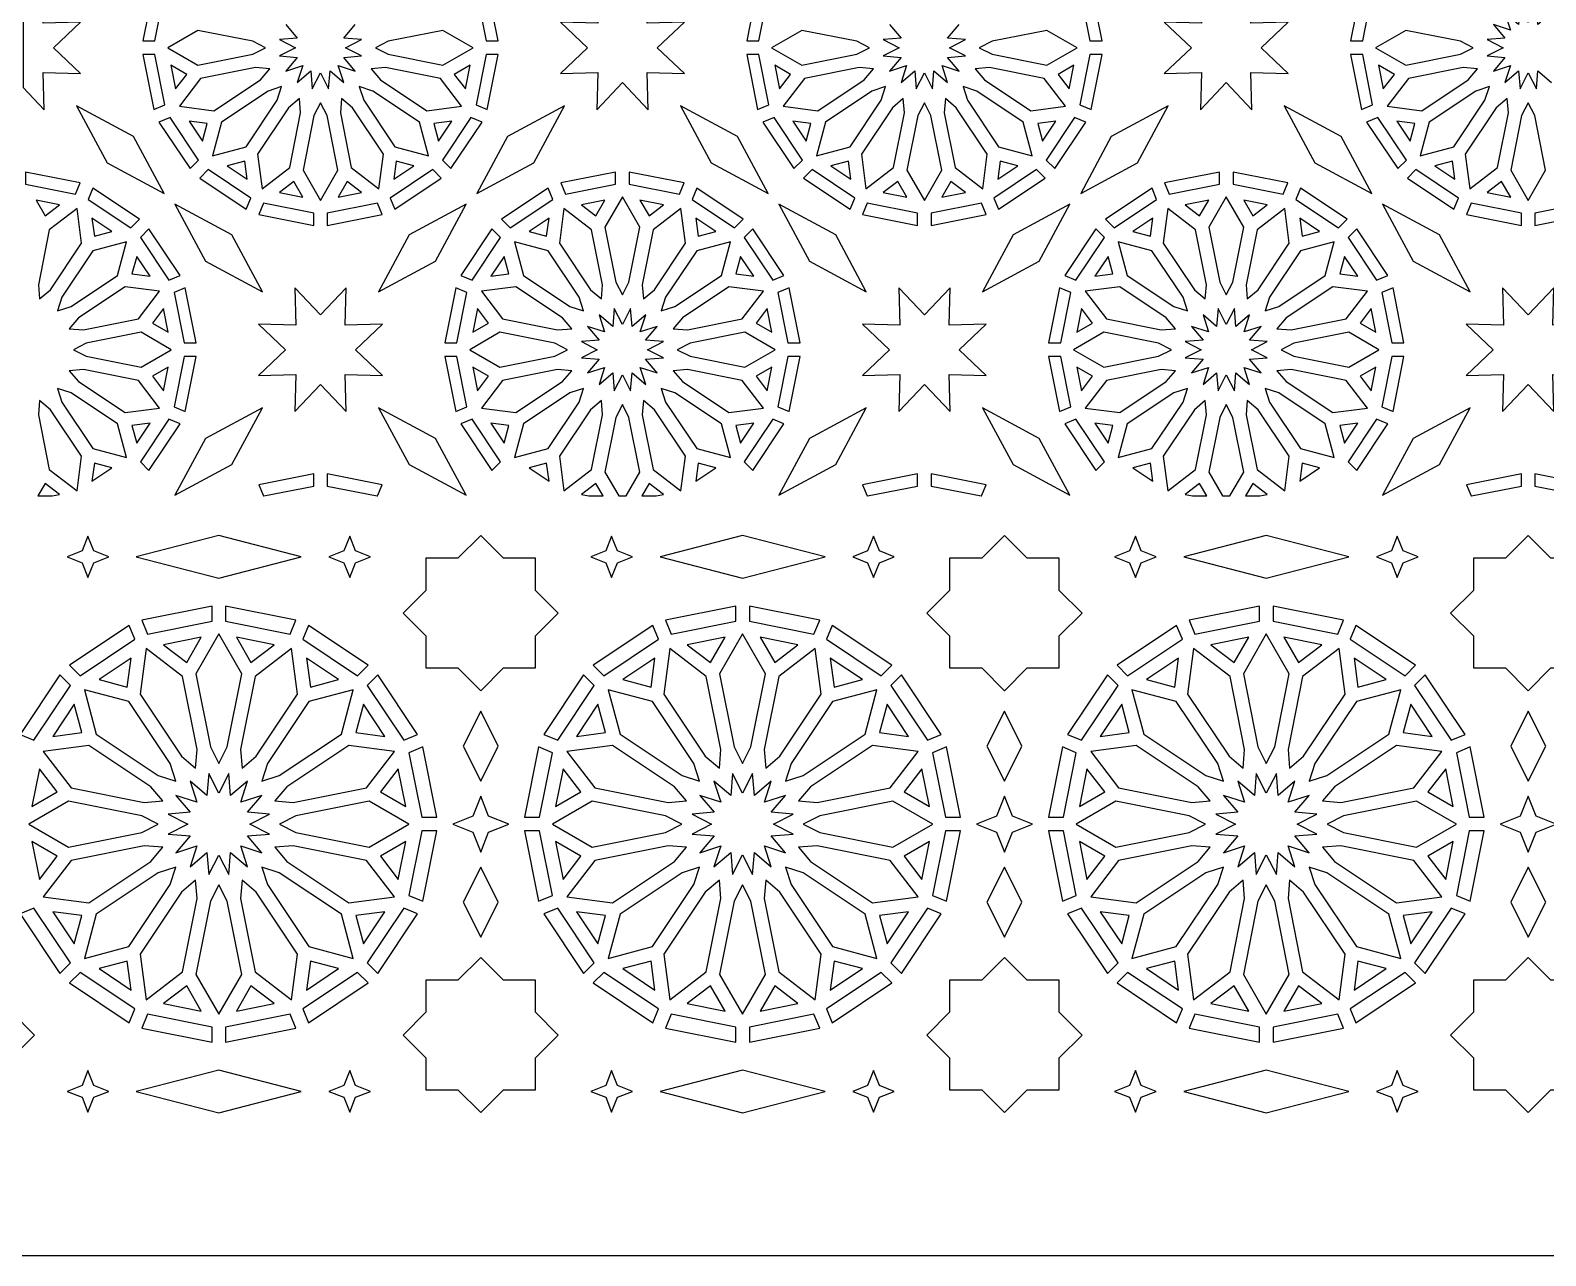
# Model space of a CAD drawing. Header units: millimetres. Extents: x 5 to 1055, y 1035 to 2435.
# Drawn here: x 182.8 to 534.1, y 1034.8 to 1319 of the extents above; entities that cross this region are included whole.
import ezdxf

# ---------------------------------------------------------------- set-up
doc = ezdxf.new("R2010")
doc.units = ezdxf.units.MM
doc.layers.add('CUT', color=1, linetype='CONTINUOUS')

msp = doc.modelspace()

# ---------------------------------------------------------------- linework, layer by layer
at = {"layer": 'CUT'}
for points in [[(1055.15, 2435), (1055.15, 1034.85), (5, 1034.85), (5, 2435)], [(181.15, 1305.704), (186.026, 1300.558), (185.793, 1309.207), (194.442, 1308.974), (188.161, 1314.925), (194.442, 1320.876), (185.793, 1320.643), (186.026, 1329.292), (181.15, 1324.146)], [(211.699, 1316.5), (214.017, 1328.155), (211.418, 1329.233), (208.884, 1316.5)], [(291.266, 1316.5), (288.732, 1329.233), (286.133, 1328.155), (288.451, 1316.5)], [(320.075, 1306.839), (326.026, 1300.558), (325.793, 1309.207), (334.442, 1308.974), (328.161, 1314.925), (334.442, 1320.876), (325.793, 1320.643), (326.026, 1329.292), (320.075, 1323.011), (314.124, 1329.292), (314.357, 1320.643), (305.708, 1320.876), (311.989, 1314.925), (305.708, 1308.974), (314.357, 1309.207), (314.124, 1300.558)], [(351.699, 1316.5), (354.017, 1328.155), (351.418, 1329.233), (348.884, 1316.5)], [(431.266, 1316.5), (428.732, 1329.233), (426.133, 1328.155), (428.451, 1316.5)], [(460.075, 1306.839), (466.026, 1300.558), (465.793, 1309.207), (474.442, 1308.974), (468.161, 1314.925), (474.442, 1320.876), (465.793, 1320.643), (466.026, 1329.292), (460.075, 1323.011), (454.124, 1329.292), (454.357, 1320.643), (445.708, 1320.876), (451.989, 1314.925), (445.708, 1308.974), (454.357, 1309.207), (454.124, 1300.558)], [(491.699, 1316.5), (494.017, 1328.155), (491.418, 1329.233), (488.884, 1316.5)], [(234.387, 1316.439), (221.675, 1318.968), (214.671, 1314.925), (221.675, 1310.882), (234.387, 1313.411), (237.344, 1314.925)], [(265.763, 1313.411), (278.475, 1310.882), (285.479, 1314.925), (278.475, 1318.968), (265.763, 1316.439), (262.806, 1314.925)], [(374.387, 1316.439), (361.675, 1318.968), (354.671, 1314.925), (361.675, 1310.882), (374.387, 1313.411), (377.344, 1314.925)], [(405.763, 1313.411), (418.475, 1310.882), (425.479, 1314.925), (418.475, 1318.968), (405.763, 1316.439), (402.806, 1314.925)], [(514.387, 1316.439), (501.675, 1318.968), (494.671, 1314.925), (501.675, 1310.882), (514.387, 1313.411), (517.344, 1314.925)], [(214.017, 1301.695), (211.699, 1313.35), (208.884, 1313.35), (211.418, 1300.617)], [(216.49, 1305.41), (219.057, 1308.755), (215.406, 1310.863)], [(284.744, 1310.863), (281.093, 1308.755), (283.66, 1305.41)], [(288.732, 1300.617), (291.266, 1313.35), (288.451, 1313.35), (286.133, 1301.695)], [(354.017, 1301.695), (351.699, 1313.35), (348.884, 1313.35), (351.418, 1300.617)], [(356.49, 1305.41), (359.057, 1308.755), (355.406, 1310.863)], [(424.744, 1310.863), (421.093, 1308.755), (423.66, 1305.41)], [(428.732, 1300.617), (431.266, 1313.35), (428.451, 1313.35), (426.133, 1301.695)], [(494.017, 1301.695), (491.699, 1313.35), (488.884, 1313.35), (491.418, 1300.617)], [(496.49, 1305.41), (499.057, 1308.755), (495.406, 1310.863)], [(238.313, 1310.053), (235.002, 1310.321), (222.289, 1307.792), (217.367, 1301.376), (225.384, 1300.321), (236.162, 1307.523)], [(263.988, 1307.523), (274.766, 1300.321), (282.783, 1301.376), (277.861, 1307.792), (265.148, 1310.321), (261.837, 1310.053)], [(378.313, 1310.053), (375.002, 1310.321), (362.289, 1307.792), (357.367, 1301.376), (365.384, 1300.321), (376.162, 1307.523)], [(403.988, 1307.523), (414.766, 1300.321), (422.783, 1301.376), (417.861, 1307.792), (405.148, 1310.321), (401.837, 1310.053)], [(518.313, 1310.053), (515.002, 1310.321), (502.289, 1307.792), (497.367, 1301.376), (505.384, 1300.321), (516.162, 1307.523)], [(237.911, 1304.903), (227.134, 1297.702), (225.041, 1289.891), (232.852, 1291.984), (240.053, 1302.761), (241.073, 1305.923)], [(260.097, 1302.761), (267.298, 1291.984), (275.109, 1289.891), (273.016, 1297.702), (262.239, 1304.903), (259.077, 1305.923)], [(377.911, 1304.903), (367.134, 1297.702), (365.041, 1289.891), (372.852, 1291.984), (380.053, 1302.761), (381.073, 1305.923)], [(400.097, 1302.761), (407.298, 1291.984), (415.109, 1289.891), (413.016, 1297.702), (402.239, 1304.903), (399.077, 1305.923)], [(517.911, 1304.903), (507.134, 1297.702), (505.041, 1289.891), (512.852, 1291.984), (520.053, 1302.761), (521.073, 1305.923)], [(213.829, 1281.171), (206.724, 1294.369), (193.526, 1301.474), (200.631, 1288.276)], [(242.673, 1301.012), (235.471, 1290.234), (236.526, 1282.217), (242.942, 1287.139), (245.471, 1299.852), (245.203, 1303.163)], [(248.561, 1299.237), (246.032, 1286.525), (250.075, 1279.521), (254.118, 1286.525), (251.589, 1299.237), (250.075, 1302.194)], [(254.679, 1299.852), (257.208, 1287.139), (263.624, 1282.217), (264.679, 1290.234), (257.477, 1301.012), (254.947, 1303.163)], [(286.321, 1281.171), (299.519, 1288.276), (306.624, 1301.474), (293.426, 1294.369)], [(353.829, 1281.171), (346.724, 1294.369), (333.526, 1301.474), (340.631, 1288.276)], [(382.673, 1301.012), (375.471, 1290.234), (376.526, 1282.217), (382.942, 1287.139), (385.471, 1299.852), (385.203, 1303.163)], [(388.561, 1299.237), (386.032, 1286.525), (390.075, 1279.521), (394.118, 1286.525), (391.589, 1299.237), (390.075, 1302.194)], [(394.679, 1299.852), (397.208, 1287.139), (403.624, 1282.217), (404.679, 1290.234), (397.477, 1301.012), (394.947, 1303.163)], [(426.321, 1281.171), (439.519, 1288.276), (446.624, 1301.474), (433.426, 1294.369)], [(493.829, 1281.171), (486.724, 1294.369), (473.526, 1301.474), (480.631, 1288.276)], [(522.673, 1301.012), (515.471, 1290.234), (516.526, 1282.217), (522.942, 1287.139), (525.471, 1299.852), (525.203, 1303.163)], [(528.561, 1299.237), (526.032, 1286.525), (530.075, 1279.521), (534.118, 1286.525), (531.589, 1299.237), (530.075, 1302.194)], [(221.825, 1288.903), (215.223, 1298.784), (212.623, 1297.707), (219.836, 1286.913)], [(222.688, 1293.282), (223.779, 1297.355), (219.599, 1297.905)], [(280.551, 1297.905), (276.371, 1297.355), (277.462, 1293.282)], [(284.927, 1298.784), (278.325, 1288.903), (280.314, 1286.913), (287.527, 1297.707)], [(361.825, 1288.903), (355.223, 1298.784), (352.623, 1297.707), (359.836, 1286.913)], [(362.688, 1293.282), (363.779, 1297.355), (359.599, 1297.905)], [(420.551, 1297.905), (416.371, 1297.355), (417.462, 1293.282)], [(424.927, 1298.784), (418.325, 1288.903), (420.314, 1286.913), (427.527, 1297.707)], [(501.825, 1288.903), (495.223, 1298.784), (492.623, 1297.707), (499.836, 1286.913)], [(502.688, 1293.282), (503.779, 1297.355), (499.599, 1297.905)], [(194.383, 1283.582), (181.65, 1286.116), (181.65, 1283.301), (193.305, 1280.983)], [(233.934, 1280.073), (224.053, 1286.675), (222.063, 1284.686), (232.857, 1277.473)], [(233.055, 1284.449), (232.505, 1288.629), (228.432, 1287.538)], [(276.097, 1286.675), (266.216, 1280.073), (267.293, 1277.473), (278.087, 1284.686)], [(271.718, 1287.538), (267.645, 1288.629), (267.095, 1284.449)], [(318.5, 1286.116), (305.767, 1283.582), (306.845, 1280.983), (318.5, 1283.301)], [(334.383, 1283.582), (321.65, 1286.116), (321.65, 1283.301), (333.305, 1280.983)], [(373.934, 1280.073), (364.053, 1286.675), (362.063, 1284.686), (372.857, 1277.473)], [(373.055, 1284.449), (372.505, 1288.629), (368.432, 1287.538)], [(416.097, 1286.675), (406.216, 1280.073), (407.293, 1277.473), (418.087, 1284.686)], [(411.718, 1287.538), (407.645, 1288.629), (407.095, 1284.449)], [(458.5, 1286.116), (445.767, 1283.582), (446.845, 1280.983), (458.5, 1283.301)], [(474.383, 1283.582), (461.65, 1286.116), (461.65, 1283.301), (473.305, 1280.983)], [(513.934, 1280.073), (504.053, 1286.675), (502.063, 1284.686), (512.857, 1277.473)], [(513.055, 1284.449), (512.505, 1288.629), (508.432, 1287.538)], [(208.087, 1275.164), (197.293, 1282.377), (196.216, 1279.777), (206.097, 1273.175)], [(246.013, 1280.256), (243.905, 1283.907), (240.56, 1281.34)], [(259.59, 1281.34), (256.245, 1283.907), (254.137, 1280.256)], [(294.053, 1273.175), (303.934, 1279.777), (302.857, 1282.377), (292.063, 1275.164)], [(348.087, 1275.164), (337.293, 1282.377), (336.216, 1279.777), (346.097, 1273.175)], [(386.013, 1280.256), (383.905, 1283.907), (380.56, 1281.34)], [(399.59, 1281.34), (396.245, 1283.907), (394.137, 1280.256)], [(434.053, 1273.175), (443.934, 1279.777), (442.857, 1282.377), (432.063, 1275.164)], [(488.087, 1275.164), (477.293, 1282.377), (476.216, 1279.777), (486.097, 1273.175)], [(526.013, 1280.256), (523.905, 1283.907), (520.56, 1281.34)], [(189.59, 1278.51), (184.137, 1279.594), (186.245, 1275.943)], [(248.5, 1276.549), (236.845, 1278.867), (235.767, 1276.268), (248.5, 1273.734)], [(263.305, 1278.867), (251.65, 1276.549), (251.65, 1273.734), (264.383, 1276.268)], [(316.013, 1279.594), (310.56, 1278.51), (313.905, 1275.943)], [(321.589, 1260.613), (324.118, 1273.325), (320.075, 1280.329), (316.032, 1273.325), (318.561, 1260.613), (320.075, 1257.656)], [(329.59, 1278.51), (324.137, 1279.594), (326.245, 1275.943)], [(388.5, 1276.549), (376.845, 1278.867), (375.767, 1276.268), (388.5, 1273.734)], [(403.305, 1278.867), (391.65, 1276.549), (391.65, 1273.734), (404.383, 1276.268)], [(456.013, 1279.594), (450.56, 1278.51), (453.905, 1275.943)], [(461.589, 1260.613), (464.118, 1273.325), (460.075, 1280.329), (456.032, 1273.325), (458.561, 1260.613), (460.075, 1257.656)], [(469.59, 1278.51), (464.137, 1279.594), (466.245, 1275.943)], [(528.5, 1276.549), (516.845, 1278.867), (515.767, 1276.268), (528.5, 1273.734)], [(531.65, 1273.734), (544.383, 1276.268), (543.305, 1278.867), (531.65, 1276.549)], [(187.477, 1258.838), (194.679, 1269.616), (193.624, 1277.633), (187.208, 1272.711), (184.679, 1259.998), (184.947, 1256.687)], [(197.095, 1275.401), (197.645, 1271.221), (201.718, 1272.312)], [(216.321, 1278.679), (223.426, 1265.481), (236.624, 1258.376), (229.519, 1271.574)], [(283.829, 1278.679), (270.631, 1271.574), (263.526, 1258.376), (276.724, 1265.481)], [(303.055, 1275.401), (298.432, 1272.312), (302.505, 1271.221)], [(315.471, 1259.998), (312.942, 1272.711), (306.526, 1277.633), (305.471, 1269.616), (312.673, 1258.838), (315.203, 1256.687)], [(327.477, 1258.838), (334.679, 1269.616), (333.624, 1277.633), (327.208, 1272.711), (324.679, 1259.998), (324.947, 1256.687)], [(337.095, 1275.401), (337.645, 1271.221), (341.718, 1272.312)], [(356.321, 1278.679), (363.426, 1265.481), (376.624, 1258.376), (369.519, 1271.574)], [(423.829, 1278.679), (410.631, 1271.574), (403.526, 1258.376), (416.724, 1265.481)], [(443.055, 1275.401), (438.432, 1272.312), (442.505, 1271.221)], [(455.471, 1259.998), (452.942, 1272.711), (446.526, 1277.633), (445.471, 1269.616), (452.673, 1258.838), (455.203, 1256.687)], [(467.477, 1258.838), (474.679, 1269.616), (473.624, 1277.633), (467.208, 1272.711), (464.679, 1259.998), (464.947, 1256.687)], [(477.095, 1275.401), (477.645, 1271.221), (481.718, 1272.312)], [(496.321, 1278.679), (503.426, 1265.481), (516.624, 1258.376), (509.519, 1271.574)], [(217.527, 1262.143), (210.314, 1272.937), (208.325, 1270.947), (214.927, 1261.066)], [(285.223, 1261.066), (291.825, 1270.947), (289.836, 1272.937), (282.623, 1262.143)], [(357.527, 1262.143), (350.314, 1272.937), (348.325, 1270.947), (354.927, 1261.066)], [(425.223, 1261.066), (431.825, 1270.947), (429.836, 1272.937), (422.623, 1262.143)], [(497.527, 1262.143), (490.314, 1272.937), (488.325, 1270.947), (494.927, 1261.066)], [(192.239, 1254.947), (203.016, 1262.148), (205.109, 1269.959), (197.298, 1267.866), (190.097, 1257.089), (189.077, 1253.927)], [(310.053, 1257.089), (302.852, 1267.866), (295.041, 1269.959), (297.134, 1262.148), (307.911, 1254.947), (311.073, 1253.927)], [(332.239, 1254.947), (343.016, 1262.148), (345.109, 1269.959), (337.298, 1267.866), (330.097, 1257.089), (329.077, 1253.927)], [(450.053, 1257.089), (442.852, 1267.866), (435.041, 1269.959), (437.134, 1262.148), (447.911, 1254.947), (451.073, 1253.927)], [(472.239, 1254.947), (483.016, 1262.148), (485.109, 1269.959), (477.298, 1267.866), (470.097, 1257.089), (469.077, 1253.927)], [(207.462, 1266.568), (206.371, 1262.495), (210.551, 1261.945)], [(292.688, 1266.568), (289.599, 1261.945), (293.779, 1262.495)], [(347.462, 1266.568), (346.371, 1262.495), (350.551, 1261.945)], [(432.688, 1266.568), (429.599, 1261.945), (433.779, 1262.495)], [(487.462, 1266.568), (486.371, 1262.495), (490.551, 1261.945)], [(195.148, 1249.529), (207.861, 1252.058), (212.783, 1258.474), (204.766, 1259.529), (193.988, 1252.327), (191.837, 1249.797)], [(221.266, 1246.5), (218.732, 1259.233), (216.133, 1258.155), (218.451, 1246.5)], [(250.075, 1236.839), (256.026, 1230.558), (255.793, 1239.207), (264.442, 1238.974), (258.161, 1244.925), (264.442, 1250.876), (255.793, 1250.643), (256.026, 1259.292), (250.075, 1253.011), (244.124, 1259.292), (244.357, 1250.643), (235.708, 1250.876), (241.989, 1244.925), (235.708, 1238.974), (244.357, 1239.207), (244.124, 1230.558)], [(281.699, 1246.5), (284.017, 1258.155), (281.418, 1259.233), (278.884, 1246.5)], [(306.162, 1252.327), (295.384, 1259.529), (287.367, 1258.474), (292.289, 1252.058), (305.002, 1249.529), (308.313, 1249.797)], [(335.148, 1249.529), (347.861, 1252.058), (352.783, 1258.474), (344.766, 1259.529), (333.988, 1252.327), (331.837, 1249.797)], [(361.266, 1246.5), (358.732, 1259.233), (356.133, 1258.155), (358.451, 1246.5)], [(390.075, 1236.839), (396.026, 1230.558), (395.793, 1239.207), (404.442, 1238.974), (398.161, 1244.925), (404.442, 1250.876), (395.793, 1250.643), (396.026, 1259.292), (390.075, 1253.011), (384.124, 1259.292), (384.357, 1250.643), (375.708, 1250.876), (381.989, 1244.925), (375.708, 1238.974), (384.357, 1239.207), (384.124, 1230.558)], [(421.699, 1246.5), (424.017, 1258.155), (421.418, 1259.233), (418.884, 1246.5)], [(446.162, 1252.327), (435.384, 1259.529), (427.367, 1258.474), (432.289, 1252.058), (445.002, 1249.529), (448.313, 1249.797)], [(475.148, 1249.529), (487.861, 1252.058), (492.783, 1258.474), (484.766, 1259.529), (473.988, 1252.327), (471.837, 1249.797)], [(501.266, 1246.5), (498.732, 1259.233), (496.133, 1258.155), (498.451, 1246.5)], [(530.075, 1236.839), (536.026, 1230.558), (535.793, 1239.207), (544.442, 1238.974), (538.161, 1244.925), (544.442, 1250.876), (535.793, 1250.643), (536.026, 1259.292), (530.075, 1253.011), (524.124, 1259.292), (524.357, 1250.643), (515.708, 1250.876), (521.989, 1244.925), (515.708, 1238.974), (524.357, 1239.207), (524.124, 1230.558)], [(213.66, 1254.44), (211.093, 1251.095), (214.744, 1248.987)], [(286.49, 1254.44), (285.406, 1248.987), (289.057, 1251.095)], [(320.075, 1239.101), (321.968, 1235.407), (322.303, 1239.545), (325.467, 1236.856), (324.193, 1240.807), (328.144, 1239.533), (325.455, 1242.697), (329.593, 1243.032), (325.899, 1244.925), (329.593, 1246.818), (325.455, 1247.153), (328.144, 1250.317), (324.193, 1249.043), (325.467, 1252.994), (322.303, 1250.305), (321.968, 1254.443), (320.075, 1250.749), (318.182, 1254.443), (317.847, 1250.305), (314.683, 1252.994), (315.957, 1249.043), (312.006, 1250.317), (314.695, 1247.153), (310.557, 1246.818), (314.251, 1244.925), (310.557, 1243.032), (314.695, 1242.697), (312.006, 1239.533), (315.957, 1240.807), (314.683, 1236.856), (317.847, 1239.545), (318.182, 1235.407)], [(353.66, 1254.44), (351.093, 1251.095), (354.744, 1248.987)], [(426.49, 1254.44), (425.406, 1248.987), (429.057, 1251.095)], [(460.075, 1239.101), (461.968, 1235.407), (462.303, 1239.545), (465.467, 1236.856), (464.193, 1240.807), (468.144, 1239.533), (465.455, 1242.697), (469.593, 1243.032), (465.899, 1244.925), (469.593, 1246.818), (465.455, 1247.153), (468.144, 1250.317), (464.193, 1249.043), (465.467, 1252.994), (462.303, 1250.305), (461.968, 1254.443), (460.075, 1250.749), (458.182, 1254.443), (457.847, 1250.305), (454.683, 1252.994), (455.957, 1249.043), (452.006, 1250.317), (454.695, 1247.153), (450.557, 1246.818), (454.251, 1244.925), (450.557, 1243.032), (454.695, 1242.697), (452.006, 1239.533), (455.957, 1240.807), (454.683, 1236.856), (457.847, 1239.545), (458.182, 1235.407)], [(493.66, 1254.44), (491.093, 1251.095), (494.744, 1248.987)], [(195.763, 1243.411), (208.475, 1240.882), (215.479, 1244.925), (208.475, 1248.968), (195.763, 1246.439), (192.806, 1244.925)], [(304.387, 1246.439), (291.675, 1248.968), (284.671, 1244.925), (291.675, 1240.882), (304.387, 1243.411), (307.344, 1244.925)], [(335.763, 1243.411), (348.475, 1240.882), (355.479, 1244.925), (348.475, 1248.968), (335.763, 1246.439), (332.806, 1244.925)], [(444.387, 1246.439), (431.675, 1248.968), (424.671, 1244.925), (431.675, 1240.882), (444.387, 1243.411), (447.344, 1244.925)], [(475.763, 1243.411), (488.475, 1240.882), (495.479, 1244.925), (488.475, 1248.968), (475.763, 1246.439), (472.806, 1244.925)], [(193.988, 1237.523), (204.766, 1230.321), (212.783, 1231.376), (207.861, 1237.792), (195.148, 1240.321), (191.837, 1240.053)], [(214.744, 1240.863), (211.093, 1238.755), (213.66, 1235.41)], [(218.732, 1230.617), (221.266, 1243.35), (218.451, 1243.35), (216.133, 1231.695)], [(284.017, 1231.695), (281.699, 1243.35), (278.884, 1243.35), (281.418, 1230.617)], [(286.49, 1235.41), (289.057, 1238.755), (285.406, 1240.863)], [(308.313, 1240.053), (305.002, 1240.321), (292.289, 1237.792), (287.367, 1231.376), (295.384, 1230.321), (306.162, 1237.523)], [(333.988, 1237.523), (344.766, 1230.321), (352.783, 1231.376), (347.861, 1237.792), (335.148, 1240.321), (331.837, 1240.053)], [(354.744, 1240.863), (351.093, 1238.755), (353.66, 1235.41)], [(358.732, 1230.617), (361.266, 1243.35), (358.451, 1243.35), (356.133, 1231.695)], [(424.017, 1231.695), (421.699, 1243.35), (418.884, 1243.35), (421.418, 1230.617)], [(426.49, 1235.41), (429.057, 1238.755), (425.406, 1240.863)], [(448.313, 1240.053), (445.002, 1240.321), (432.289, 1237.792), (427.367, 1231.376), (435.384, 1230.321), (446.162, 1237.523)], [(473.988, 1237.523), (484.766, 1230.321), (492.783, 1231.376), (487.861, 1237.792), (475.148, 1240.321), (471.837, 1240.053)], [(494.744, 1240.863), (491.093, 1238.755), (493.66, 1235.41)], [(498.732, 1230.617), (501.266, 1243.35), (498.451, 1243.35), (496.133, 1231.695)], [(190.097, 1232.761), (197.298, 1221.984), (205.109, 1219.891), (203.016, 1227.702), (192.239, 1234.903), (189.077, 1235.923)], [(307.911, 1234.903), (297.134, 1227.702), (295.041, 1219.891), (302.852, 1221.984), (310.053, 1232.761), (311.073, 1235.923)], [(330.097, 1232.761), (337.298, 1221.984), (345.109, 1219.891), (343.016, 1227.702), (332.239, 1234.903), (329.077, 1235.923)], [(447.911, 1234.903), (437.134, 1227.702), (435.041, 1219.891), (442.852, 1221.984), (450.053, 1232.761), (451.073, 1235.923)], [(470.097, 1232.761), (477.298, 1221.984), (485.109, 1219.891), (483.016, 1227.702), (472.239, 1234.903), (469.077, 1235.923)], [(184.679, 1229.852), (187.208, 1217.139), (193.624, 1212.217), (194.679, 1220.234), (187.477, 1231.012), (184.947, 1233.163)], [(216.321, 1211.171), (229.519, 1218.276), (236.624, 1231.474), (223.426, 1224.369)], [(283.829, 1211.171), (276.724, 1224.369), (263.526, 1231.474), (270.631, 1218.276)], [(312.673, 1231.012), (305.471, 1220.234), (306.526, 1212.217), (312.942, 1217.139), (315.471, 1229.852), (315.203, 1233.163)], [(320.929, 1211), (324.118, 1216.525), (321.589, 1229.237), (320.075, 1232.194), (318.561, 1229.237), (316.032, 1216.525), (319.221, 1211)], [(324.679, 1229.852), (327.208, 1217.139), (333.624, 1212.217), (334.679, 1220.234), (327.477, 1231.012), (324.947, 1233.163)], [(356.321, 1211.171), (369.519, 1218.276), (376.624, 1231.474), (363.426, 1224.369)], [(423.829, 1211.171), (416.724, 1224.369), (403.526, 1231.474), (410.631, 1218.276)], [(452.673, 1231.012), (445.471, 1220.234), (446.526, 1212.217), (452.942, 1217.139), (455.471, 1229.852), (455.203, 1233.163)], [(460.929, 1211), (464.118, 1216.525), (461.589, 1229.237), (460.075, 1232.194), (458.561, 1229.237), (456.032, 1216.525), (459.221, 1211)], [(464.679, 1229.852), (467.208, 1217.139), (473.624, 1212.217), (474.679, 1220.234), (467.477, 1231.012), (464.947, 1233.163)], [(496.321, 1211.171), (509.519, 1218.276), (516.624, 1231.474), (503.426, 1224.369)], [(210.551, 1227.905), (206.371, 1227.355), (207.462, 1223.282)], [(214.927, 1228.784), (208.325, 1218.903), (210.314, 1216.913), (217.527, 1227.707)], [(291.825, 1218.903), (285.223, 1228.784), (282.623, 1227.707), (289.836, 1216.913)], [(292.688, 1223.282), (293.779, 1227.355), (289.599, 1227.905)], [(350.551, 1227.905), (346.371, 1227.355), (347.462, 1223.282)], [(354.927, 1228.784), (348.325, 1218.903), (350.314, 1216.913), (357.527, 1227.707)], [(431.825, 1218.903), (425.223, 1228.784), (422.623, 1227.707), (429.836, 1216.913)], [(432.688, 1223.282), (433.779, 1227.355), (429.599, 1227.905)], [(490.551, 1227.905), (486.371, 1227.355), (487.462, 1223.282)], [(494.927, 1228.784), (488.325, 1218.903), (490.314, 1216.913), (497.527, 1227.707)], [(201.718, 1217.538), (197.645, 1218.629), (197.095, 1214.449)], [(236.935, 1211), (248.5, 1213.301), (248.5, 1216.116), (235.767, 1213.582), (236.837, 1211)], [(263.313, 1211), (264.383, 1213.582), (251.65, 1216.116), (251.65, 1213.301), (263.215, 1211)], [(303.055, 1214.449), (302.505, 1218.629), (298.432, 1217.538)], [(341.718, 1217.538), (337.645, 1218.629), (337.095, 1214.449)], [(376.935, 1211), (388.5, 1213.301), (388.5, 1216.116), (375.767, 1213.582), (376.837, 1211)], [(403.313, 1211), (404.383, 1213.582), (391.65, 1216.116), (391.65, 1213.301), (403.215, 1211)], [(443.055, 1214.449), (442.505, 1218.629), (438.432, 1217.538)], [(481.718, 1217.538), (477.645, 1218.629), (477.095, 1214.449)], [(516.935, 1211), (528.5, 1213.301), (528.5, 1216.116), (515.767, 1213.582), (516.837, 1211)], [(543.313, 1211), (544.383, 1213.582), (531.65, 1216.116), (531.65, 1213.301), (543.215, 1211)], [(187.878, 1211), (189.59, 1211.34), (186.245, 1213.907), (184.566, 1211)], [(315.584, 1211), (313.905, 1213.907), (310.56, 1211.34), (312.272, 1211)], [(327.878, 1211), (329.59, 1211.34), (326.245, 1213.907), (324.566, 1211)], [(455.584, 1211), (453.905, 1213.907), (450.56, 1211.34), (452.272, 1211)], [(467.878, 1211), (469.59, 1211.34), (466.245, 1213.907), (464.566, 1211)], [(200.967, 1196.9), (197.51, 1198.263), (196.146, 1201.721), (194.783, 1198.263), (191.325, 1196.9), (194.783, 1195.537), (196.146, 1192.079), (197.51, 1195.537)], [(226.504, 1201.848), (207.375, 1196.9), (226.504, 1191.952), (245.632, 1196.9)], [(261.682, 1196.9), (258.224, 1198.263), (256.861, 1201.721), (255.497, 1198.263), (252.04, 1196.9), (255.497, 1195.537), (256.861, 1192.079), (258.224, 1195.537)], [(305.202, 1183.835), (299.934, 1189.102), (299.934, 1196.552), (292.485, 1196.552), (287.218, 1201.819), (281.95, 1196.552), (274.501, 1196.552), (274.501, 1189.102), (269.234, 1183.835), (274.501, 1178.568), (274.501, 1171.118), (281.95, 1171.118), (287.218, 1165.851), (292.485, 1171.118), (299.934, 1171.118), (299.934, 1178.568)], [(322.396, 1196.9), (318.938, 1198.263), (317.575, 1201.721), (316.212, 1198.263), (312.754, 1196.9), (316.212, 1195.537), (317.575, 1192.079), (318.938, 1195.537)], [(347.932, 1201.848), (328.804, 1196.9), (347.932, 1191.952), (367.061, 1196.9)], [(383.11, 1196.9), (379.653, 1198.263), (378.289, 1201.721), (376.926, 1198.263), (373.468, 1196.9), (376.926, 1195.537), (378.289, 1192.079), (379.653, 1195.537)], [(426.63, 1183.835), (421.363, 1189.102), (421.363, 1196.552), (413.914, 1196.552), (408.646, 1201.819), (403.379, 1196.552), (395.93, 1196.552), (395.93, 1189.102), (390.662, 1183.835), (395.93, 1178.568), (395.93, 1171.118), (403.379, 1171.118), (408.646, 1165.851), (413.914, 1171.118), (421.363, 1171.118), (421.363, 1178.568)], [(443.825, 1196.9), (440.367, 1198.263), (439.004, 1201.721), (437.64, 1198.263), (434.183, 1196.9), (437.64, 1195.537), (439.004, 1192.079), (440.367, 1195.537)], [(469.361, 1201.848), (450.232, 1196.9), (469.361, 1191.952), (488.489, 1196.9)], [(504.539, 1196.9), (501.081, 1198.263), (499.718, 1201.721), (498.355, 1198.263), (494.897, 1196.9), (498.355, 1195.537), (499.718, 1192.079), (501.081, 1195.537)], [(517.358, 1178.568), (517.358, 1171.118), (524.808, 1171.118), (530.075, 1165.851), (535.342, 1171.118), (542.792, 1171.118), (542.792, 1178.568), (548.059, 1183.835), (542.792, 1189.102), (542.792, 1196.552), (535.342, 1196.552), (530.075, 1201.819), (524.808, 1196.552), (517.358, 1196.552), (517.358, 1189.102), (512.091, 1183.835)], [(224.929, 1185.456), (208.621, 1182.211), (209.954, 1178.996), (224.929, 1181.974)], [(244.386, 1182.211), (228.079, 1185.456), (228.079, 1181.974), (243.053, 1178.996)], [(346.357, 1185.456), (330.05, 1182.211), (331.383, 1178.996), (346.357, 1181.974)], [(365.814, 1182.211), (349.507, 1185.456), (349.507, 1181.974), (364.482, 1178.996)], [(467.786, 1185.456), (451.478, 1182.211), (452.811, 1178.996), (467.786, 1181.974)], [(487.243, 1182.211), (470.936, 1185.456), (470.936, 1181.974), (485.91, 1178.996)], [(205.712, 1181.006), (191.887, 1171.769), (194.349, 1169.308), (207.043, 1177.79)], [(261.12, 1171.769), (247.295, 1181.006), (245.964, 1177.79), (258.658, 1169.308)], [(327.14, 1181.006), (313.316, 1171.769), (315.778, 1169.308), (328.472, 1177.79)], [(382.548, 1171.769), (368.724, 1181.006), (367.392, 1177.79), (380.087, 1169.308)], [(448.569, 1181.006), (434.744, 1171.769), (437.206, 1169.308), (449.901, 1177.79)], [(503.977, 1171.769), (490.153, 1181.006), (488.821, 1177.79), (501.515, 1169.308)], [(219.051, 1172.394), (222.442, 1178.268), (213.669, 1176.523)], [(226.504, 1149.001), (228.455, 1152.811), (231.83, 1169.776), (226.504, 1179.002), (221.177, 1169.776), (224.552, 1152.811)], [(230.565, 1178.268), (233.956, 1172.394), (239.338, 1176.523)], [(340.479, 1172.394), (343.871, 1178.268), (335.098, 1176.523)], [(347.932, 1149.001), (349.884, 1152.811), (353.259, 1169.776), (347.932, 1179.002), (342.606, 1169.776), (345.981, 1152.811)], [(351.994, 1178.268), (355.385, 1172.394), (360.767, 1176.523)], [(461.908, 1172.394), (465.299, 1178.268), (456.526, 1176.523)], [(469.361, 1149.001), (471.312, 1152.811), (474.687, 1169.776), (469.361, 1179.002), (464.034, 1169.776), (467.409, 1152.811)], [(473.422, 1178.268), (476.813, 1172.394), (482.195, 1176.523)], [(221.117, 1147.93), (221.462, 1152.197), (218.088, 1169.162), (209.636, 1175.646), (208.246, 1165.085), (217.856, 1150.702)], [(235.151, 1150.702), (244.762, 1165.085), (243.372, 1175.646), (234.919, 1169.162), (231.545, 1152.197), (231.89, 1147.93)], [(342.545, 1147.93), (342.89, 1152.197), (339.516, 1169.162), (331.064, 1175.646), (329.674, 1165.085), (339.285, 1150.702)], [(356.58, 1150.702), (366.19, 1165.085), (364.8, 1175.646), (356.348, 1169.162), (352.974, 1152.197), (353.319, 1147.93)], [(463.974, 1147.93), (464.319, 1152.197), (460.945, 1169.162), (452.493, 1175.646), (451.103, 1165.085), (460.713, 1150.702)], [(478.008, 1150.702), (487.619, 1165.085), (486.229, 1175.646), (477.777, 1169.162), (474.402, 1152.197), (474.748, 1147.93)], [(205.28, 1166.689), (206.165, 1173.415), (198.727, 1168.445)], [(246.842, 1173.415), (247.727, 1166.689), (254.28, 1168.445)], [(326.708, 1166.689), (327.593, 1173.415), (320.156, 1168.445)], [(368.271, 1173.415), (369.156, 1166.689), (375.709, 1168.445)], [(448.137, 1166.689), (449.022, 1173.415), (441.584, 1168.445)], [(489.699, 1173.415), (490.585, 1166.689), (497.137, 1168.445)], [(189.66, 1169.541), (180.422, 1155.717), (183.639, 1154.385), (192.121, 1167.079)], [(272.585, 1155.717), (263.347, 1169.541), (260.886, 1167.079), (269.368, 1154.385)], [(311.089, 1169.541), (301.851, 1155.717), (305.067, 1154.385), (313.549, 1167.08)], [(394.013, 1155.717), (384.776, 1169.541), (382.315, 1167.079), (390.797, 1154.385)], [(432.517, 1169.541), (423.279, 1155.717), (426.496, 1154.385), (434.978, 1167.079)], [(515.442, 1155.717), (506.204, 1169.541), (503.743, 1167.079), (512.225, 1154.385)], [(216.55, 1144.878), (215.237, 1148.953), (205.626, 1163.335), (195.336, 1166.092), (198.093, 1155.802), (212.476, 1146.192)], [(236.457, 1144.878), (240.531, 1146.192), (254.914, 1155.802), (257.671, 1166.092), (247.381, 1163.335), (237.771, 1148.953)], [(337.979, 1144.878), (336.665, 1148.953), (327.055, 1163.335), (316.765, 1166.092), (319.522, 1155.802), (333.905, 1146.192)], [(357.885, 1144.878), (361.96, 1146.192), (376.342, 1155.802), (379.099, 1166.092), (368.81, 1163.335), (359.199, 1148.953)], [(459.408, 1144.878), (458.094, 1148.953), (448.483, 1163.335), (438.194, 1166.092), (440.951, 1155.802), (455.333, 1146.192)], [(479.314, 1144.878), (483.388, 1146.192), (497.771, 1155.802), (500.528, 1166.092), (490.238, 1163.335), (480.628, 1148.953)], [(194.739, 1156.149), (192.984, 1162.701), (188.014, 1155.264)], [(260.024, 1162.701), (258.268, 1156.149), (264.993, 1155.264)], [(283.165, 1153.015), (287.218, 1144.908), (291.271, 1153.015), (287.218, 1161.121)], [(316.168, 1156.149), (314.412, 1162.701), (309.443, 1155.264)], [(381.452, 1162.701), (379.697, 1156.149), (386.422, 1155.264)], [(404.593, 1153.015), (408.646, 1144.908), (412.7, 1153.015), (408.646, 1161.121)], [(437.596, 1156.149), (435.841, 1162.701), (430.871, 1155.264)], [(502.881, 1162.701), (501.125, 1156.149), (507.85, 1155.264)], [(530.075, 1161.121), (526.022, 1153.015), (530.075, 1144.908), (534.128, 1153.015)], [(213.499, 1140.312), (210.726, 1143.573), (196.344, 1153.183), (185.782, 1151.793), (192.267, 1143.341), (209.232, 1139.967)], [(239.508, 1140.312), (243.775, 1139.967), (260.741, 1143.341), (267.225, 1151.793), (256.663, 1153.183), (242.281, 1143.573)], [(277.034, 1136.5), (273.79, 1152.807), (270.574, 1151.474), (273.553, 1136.5)], [(300.883, 1136.5), (303.861, 1151.474), (300.646, 1152.807), (297.402, 1136.5)], [(334.927, 1140.312), (332.155, 1143.573), (317.772, 1153.183), (307.211, 1151.793), (313.695, 1143.341), (330.66, 1139.967)], [(360.937, 1140.312), (365.204, 1139.967), (382.169, 1143.341), (388.654, 1151.793), (378.092, 1153.183), (363.709, 1143.573)], [(398.463, 1136.5), (395.218, 1152.807), (392.003, 1151.474), (394.982, 1136.5)], [(422.311, 1136.5), (425.29, 1151.474), (422.074, 1152.807), (418.83, 1136.5)], [(456.356, 1140.312), (453.583, 1143.573), (439.201, 1153.183), (428.639, 1151.793), (435.124, 1143.341), (452.089, 1139.967)], [(482.366, 1140.312), (486.633, 1139.967), (503.598, 1143.341), (510.082, 1151.793), (499.521, 1153.183), (485.138, 1143.573)], [(519.891, 1136.5), (516.647, 1152.807), (513.431, 1151.474), (516.41, 1136.5)], [(189.035, 1142.378), (184.906, 1147.759), (183.161, 1138.987)], [(238.221, 1137.256), (233.126, 1137.668), (236.437, 1141.563), (231.572, 1139.994), (233.141, 1144.858), (229.247, 1141.547), (228.835, 1146.642), (226.504, 1142.093), (224.173, 1146.642), (223.761, 1141.547), (219.866, 1144.858), (221.435, 1139.994), (216.57, 1141.563), (219.881, 1137.668), (214.787, 1137.256), (219.335, 1134.925), (214.787, 1132.594), (219.881, 1132.182), (216.57, 1128.287), (221.435, 1129.856), (219.866, 1124.992), (223.761, 1128.303), (224.173, 1123.208), (226.504, 1127.757), (228.835, 1123.208), (229.247, 1128.303), (233.141, 1124.992), (231.572, 1129.856), (236.437, 1128.287), (233.126, 1132.182), (238.221, 1132.594), (233.671, 1134.925)], [(268.101, 1147.759), (263.972, 1142.378), (269.846, 1138.987)], [(310.463, 1142.378), (306.334, 1147.759), (304.59, 1138.987)], [(359.649, 1137.256), (354.554, 1137.668), (357.865, 1141.563), (353.001, 1139.994), (354.57, 1144.858), (350.675, 1141.547), (350.263, 1146.642), (347.932, 1142.092), (345.601, 1146.642), (345.189, 1141.547), (341.295, 1144.858), (342.863, 1139.994), (337.999, 1141.563), (341.31, 1137.668), (336.215, 1137.256), (340.765, 1134.925), (336.215, 1132.594), (341.31, 1132.182), (337.999, 1128.287), (342.863, 1129.856), (341.295, 1124.992), (345.189, 1128.303), (345.601, 1123.208), (347.932, 1127.758), (350.263, 1123.208), (350.675, 1128.303), (354.57, 1124.992), (353.001, 1129.856), (357.865, 1128.287), (354.554, 1132.182), (359.649, 1132.594), (355.101, 1134.925)], [(389.53, 1147.759), (385.401, 1142.378), (391.275, 1138.987)], [(431.892, 1142.378), (427.763, 1147.759), (426.018, 1138.987)], [(481.078, 1137.256), (475.983, 1137.668), (479.294, 1141.563), (474.43, 1139.994), (475.998, 1144.858), (472.104, 1141.547), (471.692, 1146.642), (469.361, 1142.092), (467.03, 1146.642), (466.618, 1141.547), (462.723, 1144.858), (464.292, 1139.994), (459.427, 1141.563), (462.738, 1137.668), (457.644, 1137.256), (462.192, 1134.925), (457.644, 1132.594), (462.738, 1132.182), (459.427, 1128.287), (464.292, 1129.856), (462.723, 1124.992), (466.618, 1128.303), (467.03, 1123.208), (469.361, 1127.758), (471.692, 1123.208), (472.104, 1128.303), (475.998, 1124.992), (474.43, 1129.856), (479.294, 1128.287), (475.983, 1132.182), (481.078, 1132.594), (476.528, 1134.925)], [(510.959, 1147.759), (506.829, 1142.378), (512.703, 1138.987)], [(212.427, 1134.925), (208.617, 1136.876), (191.652, 1140.252), (182.427, 1134.925), (191.652, 1129.598), (208.617, 1132.974)], [(240.58, 1134.925), (244.39, 1132.974), (261.355, 1129.598), (270.581, 1134.925), (261.355, 1140.252), (244.39, 1136.876)], [(293.714, 1134.925), (289.055, 1136.762), (287.218, 1141.421), (285.381, 1136.762), (280.722, 1134.925), (285.381, 1133.088), (287.218, 1128.429), (289.055, 1133.088)], [(333.856, 1134.925), (330.046, 1136.876), (313.081, 1140.252), (303.855, 1134.925), (313.081, 1129.598), (330.046, 1132.974)], [(362.008, 1134.925), (365.818, 1132.974), (382.783, 1129.598), (392.009, 1134.925), (382.783, 1140.252), (365.818, 1136.876)], [(415.142, 1134.925), (410.483, 1136.762), (408.646, 1141.421), (406.809, 1136.762), (402.15, 1134.925), (406.809, 1133.088), (408.646, 1128.429), (410.483, 1133.088)], [(455.285, 1134.925), (451.475, 1136.876), (434.509, 1140.252), (425.284, 1134.925), (434.509, 1129.598), (451.475, 1132.974)], [(483.437, 1134.925), (487.247, 1132.974), (504.212, 1129.598), (513.438, 1134.925), (504.212, 1140.252), (487.247, 1136.876)], [(528.238, 1133.088), (530.075, 1128.429), (531.912, 1133.088), (536.571, 1134.925), (531.912, 1136.762), (530.075, 1141.421), (528.238, 1136.762), (523.579, 1134.925)], [(273.79, 1117.043), (277.034, 1133.35), (273.553, 1133.35), (270.574, 1118.376)], [(303.861, 1118.376), (300.883, 1133.35), (297.402, 1133.35), (300.646, 1117.043)], [(395.218, 1117.043), (398.463, 1133.35), (394.982, 1133.35), (392.003, 1118.376)], [(425.29, 1118.376), (422.311, 1133.35), (418.83, 1133.35), (422.074, 1117.043)], [(516.647, 1117.043), (519.891, 1133.35), (516.41, 1133.35), (513.431, 1118.376)], [(189.035, 1127.472), (183.161, 1130.863), (184.906, 1122.091)], [(213.499, 1129.538), (209.232, 1129.883), (192.267, 1126.509), (185.782, 1118.057), (196.344, 1116.667), (210.726, 1126.277)], [(239.508, 1129.538), (242.281, 1126.277), (256.663, 1116.667), (267.225, 1118.057), (260.741, 1126.509), (243.775, 1129.883)], [(269.846, 1130.863), (263.972, 1127.472), (268.101, 1122.091)], [(310.463, 1127.472), (304.59, 1130.863), (306.334, 1122.091)], [(334.927, 1129.538), (330.66, 1129.883), (313.695, 1126.509), (307.211, 1118.057), (317.772, 1116.667), (332.155, 1126.277)], [(360.937, 1129.538), (363.709, 1126.277), (378.092, 1116.667), (388.654, 1118.057), (382.169, 1126.509), (365.204, 1129.883)], [(391.275, 1130.863), (385.401, 1127.472), (389.53, 1122.091)], [(431.892, 1127.472), (426.018, 1130.863), (427.763, 1122.091)], [(456.356, 1129.538), (452.089, 1129.883), (435.124, 1126.509), (428.639, 1118.057), (439.201, 1116.667), (453.583, 1126.277)], [(482.366, 1129.538), (485.138, 1126.277), (499.521, 1116.667), (510.082, 1118.057), (503.598, 1126.509), (486.633, 1129.883)], [(512.703, 1130.863), (506.829, 1127.472), (510.959, 1122.091)], [(216.55, 1124.972), (212.476, 1123.658), (198.093, 1114.048), (195.336, 1103.758), (205.626, 1106.515), (215.237, 1120.897)], [(236.457, 1124.972), (237.771, 1120.897), (247.381, 1106.515), (257.671, 1103.758), (254.914, 1114.048), (240.531, 1123.658)], [(283.165, 1116.835), (287.218, 1108.728), (291.271, 1116.835), (287.218, 1124.941)], [(337.979, 1124.972), (333.905, 1123.658), (319.522, 1114.048), (316.765, 1103.758), (327.055, 1106.515), (336.665, 1120.897)], [(357.885, 1124.972), (359.199, 1120.897), (368.81, 1106.515), (379.099, 1103.758), (376.342, 1114.048), (361.96, 1123.658)], [(404.593, 1116.835), (408.646, 1108.728), (412.7, 1116.835), (408.646, 1124.941)], [(459.408, 1124.972), (455.333, 1123.658), (440.951, 1114.048), (438.194, 1103.758), (448.483, 1106.515), (458.094, 1120.897)], [(479.314, 1124.972), (480.628, 1120.897), (490.238, 1106.515), (500.528, 1103.758), (497.771, 1114.048), (483.388, 1123.658)], [(530.075, 1124.941), (526.022, 1116.835), (530.075, 1108.728), (534.128, 1116.835)], [(221.117, 1121.92), (217.856, 1119.148), (208.246, 1104.765), (209.636, 1094.204), (218.088, 1100.688), (221.462, 1117.653)], [(226.504, 1120.849), (224.552, 1117.039), (221.177, 1100.074), (226.504, 1090.848), (231.83, 1100.074), (228.455, 1117.039)], [(231.89, 1121.92), (231.545, 1117.653), (234.919, 1100.688), (243.372, 1094.204), (244.762, 1104.765), (235.151, 1119.148)], [(342.545, 1121.92), (339.285, 1119.148), (329.674, 1104.765), (331.064, 1094.204), (339.516, 1100.688), (342.89, 1117.653)], [(347.932, 1120.849), (345.981, 1117.039), (342.606, 1100.074), (347.932, 1090.848), (353.259, 1100.074), (349.884, 1117.039)], [(353.319, 1121.92), (352.974, 1117.653), (356.348, 1100.688), (364.8, 1094.204), (366.19, 1104.765), (356.58, 1119.148)], [(463.974, 1121.92), (460.713, 1119.148), (451.103, 1104.765), (452.493, 1094.204), (460.945, 1100.688), (464.319, 1117.653)], [(469.361, 1120.849), (467.409, 1117.039), (464.034, 1100.074), (469.361, 1090.848), (474.687, 1100.074), (471.312, 1117.039)], [(474.748, 1121.92), (474.402, 1117.653), (477.777, 1100.688), (486.229, 1094.204), (487.619, 1104.765), (478.008, 1119.148)], [(192.121, 1102.771), (183.639, 1115.465), (180.422, 1114.133), (189.66, 1100.309)], [(192.984, 1107.149), (194.739, 1113.701), (188.014, 1114.586)], [(264.993, 1114.586), (258.268, 1113.701), (260.024, 1107.149)], [(263.347, 1100.309), (272.585, 1114.133), (269.368, 1115.465), (260.886, 1102.771)], [(313.549, 1102.77), (305.067, 1115.465), (301.851, 1114.133), (311.089, 1100.309)], [(314.412, 1107.149), (316.168, 1113.701), (309.443, 1114.586)], [(386.422, 1114.586), (379.697, 1113.701), (381.452, 1107.149)], [(384.776, 1100.309), (394.013, 1114.133), (390.797, 1115.465), (382.315, 1102.771)], [(434.978, 1102.771), (426.496, 1115.465), (423.279, 1114.133), (432.517, 1100.309)], [(435.841, 1107.149), (437.596, 1113.701), (430.871, 1114.586)], [(507.85, 1114.586), (501.125, 1113.701), (502.881, 1107.149)], [(506.204, 1100.309), (515.442, 1114.133), (512.225, 1115.465), (503.743, 1102.771)], [(183.773, 1086.015), (178.506, 1091.282), (178.506, 1098.732), (171.057, 1098.732), (165.789, 1103.999), (160.522, 1098.732), (153.073, 1098.732), (153.073, 1091.282), (147.805, 1086.015), (153.073, 1080.748), (153.073, 1073.298), (160.522, 1073.298), (165.789, 1068.031), (171.057, 1073.298), (178.506, 1073.298), (178.506, 1080.748)], [(305.202, 1086.015), (299.934, 1091.282), (299.934, 1098.732), (292.485, 1098.732), (287.218, 1103.999), (281.95, 1098.732), (274.501, 1098.732), (274.501, 1091.282), (269.234, 1086.015), (274.501, 1080.748), (274.501, 1073.298), (281.95, 1073.298), (287.218, 1068.031), (292.485, 1073.298), (299.934, 1073.298), (299.934, 1080.748)], [(426.63, 1086.015), (421.363, 1091.282), (421.363, 1098.732), (413.914, 1098.732), (408.646, 1103.999), (403.379, 1098.732), (395.93, 1098.732), (395.93, 1091.282), (390.662, 1086.015), (395.93, 1080.748), (395.93, 1073.298), (403.379, 1073.298), (408.646, 1068.031), (413.914, 1073.298), (421.363, 1073.298), (421.363, 1080.748)], [(517.358, 1080.748), (517.358, 1073.298), (524.808, 1073.298), (530.075, 1068.031), (535.342, 1073.298), (542.792, 1073.298), (542.792, 1080.748), (548.059, 1086.015), (542.792, 1091.282), (542.792, 1098.732), (535.342, 1098.732), (530.075, 1103.999), (524.808, 1098.732), (517.358, 1098.732), (517.358, 1091.282), (512.091, 1086.015)], [(207.043, 1092.06), (194.349, 1100.542), (191.887, 1098.081), (205.712, 1088.844)], [(206.165, 1096.435), (205.28, 1103.161), (198.727, 1101.405)], [(247.295, 1088.844), (261.12, 1098.081), (258.658, 1100.542), (245.964, 1092.06)], [(254.28, 1101.405), (247.727, 1103.161), (246.842, 1096.435)], [(328.472, 1092.06), (315.778, 1100.542), (313.316, 1098.081), (327.14, 1088.844)], [(327.593, 1096.435), (326.708, 1103.161), (320.156, 1101.405)], [(368.724, 1088.844), (382.548, 1098.081), (380.087, 1100.542), (367.392, 1092.06)], [(375.709, 1101.405), (369.156, 1103.161), (368.271, 1096.435)], [(449.901, 1092.06), (437.206, 1100.542), (434.744, 1098.081), (448.569, 1088.844)], [(449.022, 1096.435), (448.137, 1103.161), (441.584, 1101.405)], [(490.153, 1088.844), (503.977, 1098.081), (501.515, 1100.542), (488.821, 1092.06)], [(497.137, 1101.405), (490.585, 1103.161), (489.699, 1096.435)], [(222.442, 1091.582), (219.051, 1097.456), (213.669, 1093.327)], [(239.338, 1093.327), (233.956, 1097.456), (230.565, 1091.582)], [(343.871, 1091.582), (340.479, 1097.456), (335.098, 1093.327)], [(360.767, 1093.327), (355.385, 1097.456), (351.994, 1091.582)], [(465.299, 1091.582), (461.908, 1097.456), (456.526, 1093.327)], [(482.195, 1093.327), (476.813, 1097.456), (473.422, 1091.582)], [(224.929, 1087.876), (209.954, 1090.854), (208.621, 1087.639), (224.929, 1084.394)], [(243.053, 1090.854), (228.079, 1087.876), (228.079, 1084.394), (244.386, 1087.639)], [(346.357, 1087.876), (331.383, 1090.854), (330.05, 1087.639), (346.357, 1084.394)], [(364.482, 1090.854), (349.507, 1087.876), (349.507, 1084.394), (365.814, 1087.639)], [(467.786, 1087.876), (452.811, 1090.854), (451.478, 1087.639), (467.786, 1084.394)], [(485.91, 1090.854), (470.936, 1087.876), (470.936, 1084.394), (487.243, 1087.639)], [(200.967, 1072.95), (197.51, 1074.313), (196.146, 1077.771), (194.783, 1074.313), (191.325, 1072.95), (194.783, 1071.587), (196.146, 1068.129), (197.51, 1071.587)], [(226.504, 1077.898), (207.375, 1072.95), (226.504, 1068.002), (245.632, 1072.95)], [(261.682, 1072.95), (258.224, 1074.313), (256.861, 1077.771), (255.497, 1074.313), (252.04, 1072.95), (255.497, 1071.587), (256.861, 1068.129), (258.224, 1071.587)], [(322.396, 1072.95), (318.938, 1074.313), (317.575, 1077.771), (316.212, 1074.313), (312.754, 1072.95), (316.212, 1071.587), (317.575, 1068.129), (318.938, 1071.587)], [(347.932, 1077.898), (328.804, 1072.95), (347.932, 1068.002), (367.061, 1072.95)], [(383.11, 1072.95), (379.653, 1074.313), (378.289, 1077.771), (376.926, 1074.313), (373.468, 1072.95), (376.926, 1071.587), (378.289, 1068.129), (379.653, 1071.587)], [(443.825, 1072.95), (440.367, 1074.313), (439.004, 1077.771), (437.64, 1074.313), (434.183, 1072.95), (437.64, 1071.587), (439.004, 1068.129), (440.367, 1071.587)], [(469.361, 1077.898), (450.232, 1072.95), (469.361, 1068.002), (488.489, 1072.95)], [(504.539, 1072.95), (501.081, 1074.313), (499.718, 1077.771), (498.355, 1074.313), (494.897, 1072.95), (498.355, 1071.587), (499.718, 1068.129), (501.081, 1071.587)]]:
    msp.add_lwpolyline(points, close=True, dxfattribs=at)
for points in [[(535.467, 1322.994), (532.303, 1320.305), (531.968, 1324.443), (530.075, 1320.749), (528.182, 1324.443), (527.847, 1320.305), (524.683, 1322.994), (525.957, 1319.043), (522.006, 1320.317), (524.695, 1317.153), (520.557, 1316.818), (524.251, 1314.925), (520.557, 1313.032), (524.695, 1312.697), (522.006, 1309.533), (525.957, 1310.807), (524.683, 1306.856), (527.847, 1309.545), (528.182, 1305.407), (530.075, 1309.101), (531.968, 1305.407), (532.303, 1309.545), (535.467, 1306.856)], [(242.006, 1320.317), (244.695, 1317.153), (240.557, 1316.818), (244.251, 1314.925), (240.557, 1313.032), (244.695, 1312.697), (242.006, 1309.533), (245.957, 1310.807), (244.683, 1306.856), (247.847, 1309.545), (248.182, 1305.407), (250.075, 1309.101), (251.968, 1305.407), (252.303, 1309.545), (255.467, 1306.856), (254.193, 1310.807), (258.144, 1309.533), (255.455, 1312.697), (259.593, 1313.032), (255.899, 1314.925), (259.593, 1316.818), (255.455, 1317.153), (258.144, 1320.317)], [(382.006, 1320.317), (384.695, 1317.153), (380.557, 1316.818), (384.251, 1314.925), (380.557, 1313.032), (384.695, 1312.697), (382.006, 1309.533), (385.957, 1310.807), (384.683, 1306.856), (387.847, 1309.545), (388.182, 1305.407), (390.075, 1309.101), (391.968, 1305.407), (392.303, 1309.545), (395.467, 1306.856), (394.193, 1310.807), (398.144, 1309.533), (395.455, 1312.697), (399.593, 1313.032), (395.899, 1314.925), (399.593, 1316.818), (395.455, 1317.153), (398.144, 1320.317)]]:
    msp.add_lwpolyline(points, dxfattribs=at)

doc.saveas('drawing.dxf')
